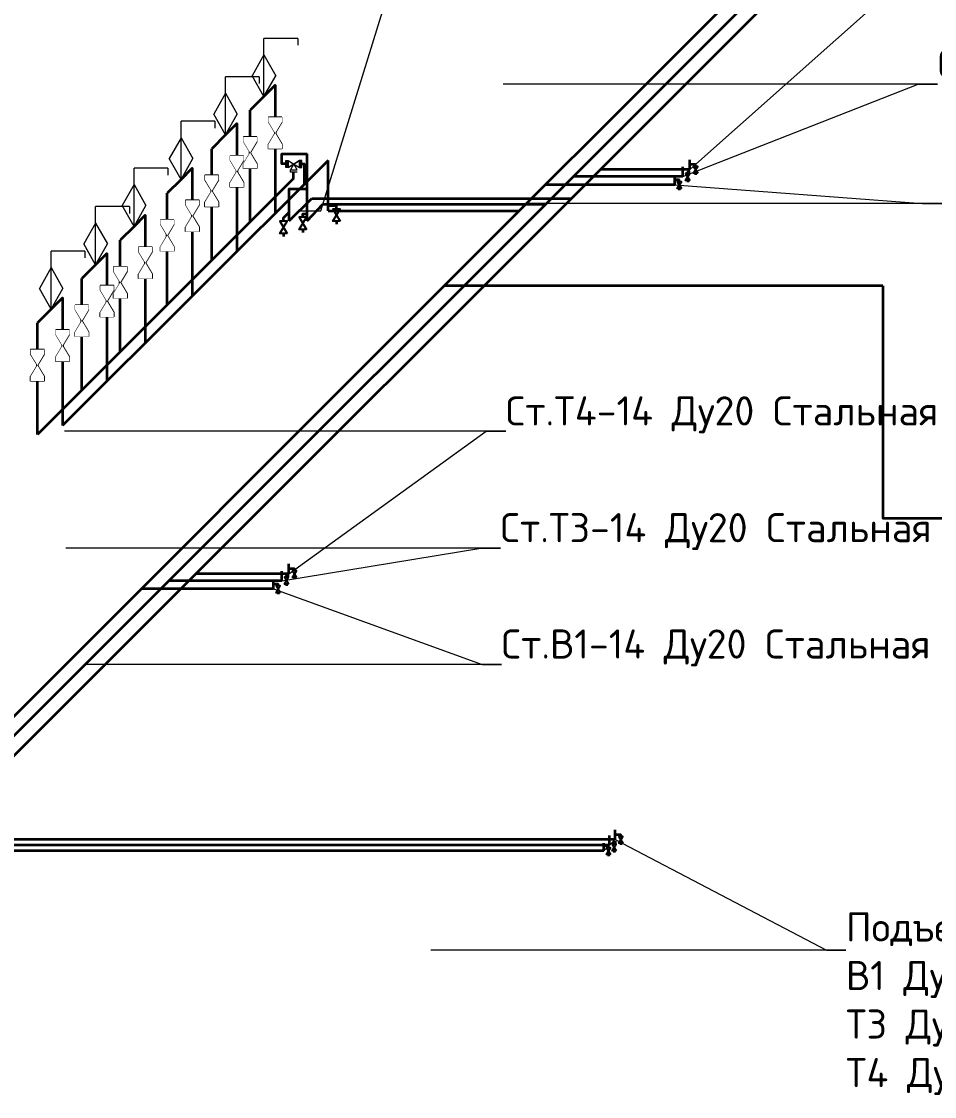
# Model space of a CAD drawing. Header units: millimetres. Extents: x -10178924 to 11692288, y -947381 to 58396.
# Drawn here: x 336239 to 340941, y -541327 to -535788 of the extents above; entities that cross this region are included whole.
import ezdxf
from ezdxf import colors
from ezdxf.entities.mleader import LeaderData, LeaderLine
from ezdxf.math import Vec2, Vec3

# ---------------------------------------------------------------- set-up
doc = ezdxf.new("R2010")
doc.units = ezdxf.units.MM
for name, color, linetype, lineweight in [('!В1', 5, 'Continuous', 35), ('!Т3', 1, 'Continuous', 35), ('!Т4', 30, 'Continuous', 35), ('Oborudowanie', 7, 'Continuous', 13), ('Выноски ВК', 7, 'Continuous', 0)]:
    doc.layers.add(name, color=color, linetype=linetype, lineweight=lineweight)
doc.layers.add('PDF __Т3_15_сталь', color=6, linetype='Continuous')
doc.layers.add('PDF _ВК-Оборуд', color=7, linetype='Continuous')
doc.styles.add('PDF ISOCPEUR', font='isocpeur.ttf')

# ---------------------------------------------------------------- blocks, each defined once
blk = doc.blocks.new('A$Cba312637')
for p, q in [((-111, 9), (-111, 28)), ((-111, 28), (0, 28)), ((0, 9), (-111, 9)), ((-111, -9), (-111, 9)), ((-111, 9), (0, 9)), ((0, 28), (0, 9)), ((0, 9), (0, -9)), ((0, -9), (-111, -9)), ((-56, -102), (-111, -9)), ((-111, -9), (0, -9)), ((0, -9), (-56, -102))]:
    blk.add_line(p, q)
at = {"extrusion": (0, 0, -1)}
for p, q in [((-56, -102), (-111, -195)), ((0, -195), (-56, -102)), ((0, -195), (-111, -195)), ((-111, -195), (-111, -213)), ((-111, -195), (0, -195)), ((0, -213), (-111, -213)), ((-111, -213), (-111, -232)), ((-111, -213), (0, -213)), ((-111, -232), (0, -232)), ((0, -213), (0, -195)), ((0, -232), (0, -213))]:
    blk.add_line(p, q, dxfattribs=at)
at = {"layer": 'Oborudowanie', "color": 7}
for p, q in [((-111, 28), (0, 28)), ((-111, 9), (0, 9)), ((0, 28), (0, -9)), ((0, -9), (-111, -195)), ((-111, -9), (0, -195)), ((0, -9), (-111, -9)), ((0, -195), (-111, -195)), ((0, -213), (-111, -213)), ((-111, -232), (0, -232)), ((0, -232), (0, -195))]:
    blk.add_line(p, q, dxfattribs=at)
blk = doc.blocks.new('_None')
blk = doc.blocks.new('A$C766B7461')
at = {"color": 0, "linetype": 'ByBlock'}
for p, q in [((0, 3), (1, 3)), ((0, 0), (0, 3)), ((0.5, 3), (0.5, 0)), ((6, 3), (1, 0)), ((6, 0), (1, 3)), ((1, 3), (1, 0)), ((7, 3), (6, 3)), ((6, 3), (6, 0)), ((6.5, 0), (6.5, 3)), ((7, 0), (7, 3)), ((1, 0), (0, 0)), ((6, 0), (7, 0))]:
    blk.add_line(p, q, dxfattribs=at)
for points in [[(0, 3), (0.5, 3), (0.5, 0), (0, 0)], [(7, 3), (6.5, 3), (6.5, 0), (7, 0)]]:
    blk.add_wipeout(points, dxfattribs=at)
for points in [[(0.5, 3), (1, 3), (1, 0), (0.5, 0)], [(6.5, 3), (6, 3), (6, 0), (6.5, 0)]]:
    blk.add_wipeout(points, dxfattribs=at)
blk.add_wipeout([(1, 3), (3.5, 1.5), (1, 0)], dxfattribs=at)
blk.add_wipeout([(6, 3), (3.5, 1.5), (6, 0)], dxfattribs=at)
blk = doc.blocks.new('A$C3a3dae78')
at = {"layer": 'Oborudowanie'}
for p, q in [((-300.9, 518), (0, 518)), ((-300.9, 518), (-300.9, 456.3)), ((0, 0), (0, 518)), ((0, 371.5), (-105, 185.8)), ((0, 371.5), (105, 185.8)), ((0, 0), (-105, 185.8)), ((0, 0), (105, 185.8))]:
    blk.add_line(p, q, dxfattribs=at)

msp = doc.modelspace()

# ---------------------------------------------------------------- linework, layer by layer
at = {"layer": '!В1', "lineweight": 35, "ltscale": 100}
for p, q in [((338245.7, -537320.9), (350803.4, -524763.6)), ((339602.9, -536629.4), (338937.3, -536629.4)), ((337817.9, -536764.3), (338802.4, -536764.3)), ((338415.6, -537151.1), (336033.6, -539533)), ((340675, -537151.1), (338415.6, -537151.1)), ((337537.1, -538711.7), (336854.9, -538711.7)), ((339238.3, -540060.4), (335415.7, -540060.4))]:
    msp.add_line(p, q, dxfattribs=at)
for points in [[(337486.8, -536175.2), (337545.1, -536116.9), (337545.1, -536775)], [(337289.2, -536372.8), (337347.5, -536314.5), (337347.5, -536972.6)], [(337817.9, -536744.5), (337817.9, -536503.8)], [(337060, -536602), (337118.3, -536543.7), (337118.3, -537201.8)], [(339602.9, -536629.4), (339602.9, -536589.8)], [(339626.4, -536613.9), (339626.4, -536604.4), (339602.9, -536604.4)], [(339626.4, -536648.7), (339626.4, -536657.1)], [(337860.2, -536754.6), (337860.2, -536737.5), (337817.9, -536737.5)], [(337817.9, -536764.3), (337817.9, -536744.5)], [(336818.1, -536843.9), (336876.3, -536785.7), (336876.3, -537443.7)], [(337860.2, -536817.4), (337860.2, -536832.6)], [(336620.5, -537041.6), (336678.7, -536983.3), (336678.7, -537641.3)], [(340675, -537151.1), (340675, -538347), (341086.1, -538347)], [(336391.3, -537270.8), (336449.5, -537212.5), (336449.5, -537870.5)], [(337537.1, -538711.7), (337537.1, -538672.1)], [(337560.6, -538696.2), (337560.6, -538686.7), (337537.1, -538686.7)], [(337560.6, -538731), (337560.6, -538739.5)], [(339238.3, -540060.4), (339238.3, -540020.8)], [(339261.8, -540044.9), (339261.8, -540035.4), (339238.3, -540035.4)], [(339261.8, -540079.7), (339261.8, -540088.2)]]:
    msp.add_lwpolyline(points, dxfattribs=at)
at = {"layer": '!Т3', "lineweight": 35, "ltscale": 100}
for p, q in [((339645.1, -536587.2), (339079.7, -536587.2)), ((337710.4, -536815.8), (337791.2, -536729.5)), ((337791.2, -536729.5), (338937.4, -536729.4)), ((337579.3, -538669.5), (336997.3, -538669.5)), ((339266.5, -540032.2), (335492.4, -540032.2))]:
    msp.add_line(p, q, dxfattribs=at)
for points in [[(337710.4, -536725.8), (337710.4, -536470.9)], [(339645.1, -536587.2), (339645.1, -536537.2)], [(337710.4, -536815.8), (337710.4, -536725.8)], [(337579.3, -538669.5), (337579.3, -538619.5)], [(339266.5, -540032.2), (339266.5, -539982.2)]]:
    msp.add_lwpolyline(points, dxfattribs=at)
at = {"layer": '!Т4', "lineweight": 35, "ltscale": 100}
for p, q in [((337486.8, -536175.2), (337415.9, -536246.1)), ((337415.7, -536820.2), (337415.9, -536246.1)), ((337289.2, -536372.8), (337218.3, -536443.7)), ((337218.1, -537017.8), (337218.3, -536443.7)), ((339681.4, -536550.8), (339219.5, -536550.9)), ((337060, -536602), (336989.1, -536672.9)), ((336988.9, -537247), (336989.1, -536672.9)), ((337617.9, -536815.8), (337733.8, -536699.9)), ((337733.8, -536699.9), (339070.5, -536699.9)), ((336818.1, -536843.9), (336747.1, -536914.9)), ((336747, -537489), (336747.1, -536914.9)), ((336620.5, -537041.6), (336549.5, -537112.5)), ((336549.4, -537686.6), (336549.5, -537112.5)), ((336391.3, -537270.8), (336320.3, -537341.7)), ((336320.2, -537915.8), (336320.3, -537341.7)), ((337615.6, -538633.2), (337137.2, -538633.2)), ((339295.8, -540002.8), (335567.3, -540002.9))]:
    msp.add_line(p, q, dxfattribs=at)
for points in [[(339681.4, -536550.8), (339681.4, -536500.8)], [(339710.5, -536535.4), (339710.5, -536525.8), (339681.4, -536525.8)], [(339710.5, -536570.2), (339710.5, -536578.6)], [(337638.7, -536597.2), (336320.2, -537915.8)], [(337617.9, -536725.8), (337617.9, -536651.3), (337710.4, -536651.3)], [(337617.9, -536815.8), (337617.9, -536725.8)], [(337588.1, -536817.3), (337588.1, -536800.2), (337617.9, -536770.8)], [(337588.1, -536880.1), (337588.1, -536895.3)], [(337615.6, -538633.2), (337615.6, -538583.2)], [(337644.7, -538617.7), (337644.7, -538608.2), (337615.6, -538608.2)], [(337644.7, -538652.5), (337644.7, -538661)], [(339295.8, -540002.8), (339295.8, -539952.8)], [(339324.9, -539987.3), (339324.9, -539977.8), (339295.8, -539977.8)], [(339324.9, -540022.2), (339324.9, -540030.6)]]:
    msp.add_lwpolyline(points, dxfattribs=at)
at = {"layer": 'Oborudowanie'}
msp.add_line((337658.9, -536558.1), (337623.3, -536558.1), dxfattribs=at)
at = {"layer": 'PDF __Т3_15_сталь', "color": 1, "lineweight": 35}
for points in [[(339669.6, -536572.4), (339669.6, -536562.9), (339682.3, -536562.9)], [(339669.6, -536607.3), (339669.6, -536615.7)], [(337687.6, -536797.2), (337687.6, -536780.1), (337710.4, -536780.1)], [(337687.6, -536860), (337687.6, -536875.2)], [(337603.7, -538651.7), (337603.7, -538642.2), (337616.4, -538642.2)], [(337603.7, -538686.5), (337603.7, -538695)], [(339291, -540026.2), (339291, -540016.7), (339303.6, -540016.7)], [(339291, -540061), (339291, -540069.5)]]:
    msp.add_lwpolyline(points, dxfattribs=at)
at = {"layer": 'PDF _ВК-Оборуд', "lineweight": 25}
for points in [[(339680.2, -536607.3), (339659.1, -536607.3), (339680.2, -536572.4), (339659.1, -536572.4)], [(339721, -536570.2), (339699.9, -536570.2), (339721, -536535.4), (339699.9, -536535.4)], [(339637, -536648.7), (339615.9, -536648.7), (339637, -536613.9), (339615.9, -536613.9)], [(337879.2, -536817.4), (337841.2, -536817.4), (337879.2, -536754.6), (337841.2, -536754.6)], [(337706.6, -536860), (337668.6, -536860), (337706.6, -536797.2), (337668.6, -536797.2)], [(337607.1, -536880.1), (337569, -536880.1), (337607.1, -536817.3), (337569, -536817.3)], [(337655.2, -538652.5), (337634.1, -538652.5), (337655.2, -538617.7), (337634.1, -538617.7)], [(337614.3, -538686.5), (337593.2, -538686.5), (337614.3, -538651.7), (337593.2, -538651.7)], [(337571.2, -538731), (337550.1, -538731), (337571.2, -538696.2), (337550.1, -538696.2)], [(339335.5, -540022.2), (339314.3, -540022.2), (339335.5, -539987.3), (339314.3, -539987.3)], [(339272.4, -540079.7), (339251.2, -540079.7), (339272.4, -540044.9), (339251.2, -540044.9)], [(339301.5, -540061), (339280.4, -540061), (339301.5, -540026.2), (339280.4, -540026.2)]]:
    msp.add_lwpolyline(points, close=True, dxfattribs=at)

# ---------------------------------------------------------------- block references
at = {"layer": 'Oborudowanie', "xscale": -0.5787067401843299, "yscale": 0.5787067401843299, "zscale": 0.5787067401843299}
for p in [(337486.8, -536175.2), (337289.2, -536372.8), (336620.5, -537041.6)]:
    msp.add_blockref('A$C3a3dae78', p, dxfattribs=at)
at = {"layer": 'Oborudowanie', "xscale": 0.3204615879812935, "yscale": 0.3204615879812935, "zscale": 0.3204615879812935, "rotation": 90.00000000000001}
msp.add_blockref('A$Cba312637', (337608.5, -536504.7), dxfattribs=at)

# ---------------------------------------------------------------- leaders
at = {"layer": 'Выноски ВК', "ltscale": 50}
ml = msp.add_multileader_mtext('Standard', dxfattribs=at)
ml.set_content('Ст.Т4-15 Ду20 Стальная', color=256, style='PDF ISOCPEUR')
ml.set_leader_properties(color=256, linetype='ByLayer', lineweight=-1)
ml.set_arrow_properties(name='NONE')
ml.build(insert=Vec2(0, 0))
ml.multileader.update_dxf_attribs({"text_left_attachment_type": 6, "text_right_attachment_type": 6, "dogleg_length": 100, "arrow_head_size": 300})
ctx = ml.context
ctx.base_point, ctx.char_height, ctx.arrow_head_size, ctx.landing_gap_size, ctx.plane_origin = Vec3(340958.4, -535503.7), 150, 300, 0, Vec3(329239.7, -533374.6)
ctx.left_attachment, ctx.right_attachment = 6, 6
notes = []
notes.append((ctx, [(0, (1, 1, 0), (340858.4, -535503.7), (1, 0), 100, [(1, [(339681.4, -536550.8)], 0, [])])]))
ctx.mtext.insert, ctx.mtext.width, ctx.mtext.flow_direction = Vec3(340958.4, -535323.7), 2249.456, 5
ml = msp.add_multileader_mtext('Standard', dxfattribs=at)
ml.set_content('Ст.Т3-15 Ду20 Стальная', color=256, style='PDF ISOCPEUR')
ml.set_leader_properties(color=256, linetype='ByLayer', lineweight=-1)
ml.set_arrow_properties(name='NONE')
ml.build(insert=Vec2(0, 0))
ml.multileader.update_dxf_attribs({"text_left_attachment_type": 6, "text_right_attachment_type": 6, "dogleg_length": 100, "arrow_head_size": 300})
ctx = ml.context
ctx.base_point, ctx.char_height, ctx.arrow_head_size, ctx.landing_gap_size, ctx.plane_origin = Vec3(340956.8, -536110.5), 150, 300, 0, Vec3(329149.7, -534329.2)
ctx.left_attachment, ctx.right_attachment = 6, 6
notes.append((ctx, [(0, (1, 1, 0), (340856.8, -536110.5), (1, 0), 100, [(1, [(339645.1, -536587.2)], 0, [])])]))
ctx.mtext.insert, ctx.mtext.width, ctx.mtext.flow_direction = Vec3(340956.8, -535930.5), 2216.085, 5
ml = msp.add_multileader_mtext('Standard', dxfattribs=at)
ml.set_content('Ст.В1-15 Ду20 Стальная', color=256, style='PDF ISOCPEUR')
ml.set_leader_properties(color=256, linetype='ByLayer', lineweight=-1)
ml.set_arrow_properties(name='NONE')
ml.build(insert=Vec2(0, 0))
ml.multileader.update_dxf_attribs({"text_left_attachment_type": 6, "text_right_attachment_type": 6, "dogleg_length": 100, "arrow_head_size": 300})
ctx = ml.context
ctx.base_point, ctx.char_height, ctx.arrow_head_size, ctx.landing_gap_size, ctx.plane_origin = Vec3(340978.4, -536726.7), 150, 300, 0, Vec3(328148.7, -535091.2)
ctx.left_attachment, ctx.right_attachment = 6, 6
notes.append((ctx, [(0, (1, 1, 0), (340878.4, -536726.7), (1, 0), 100, [(1, [(339602.9, -536629.4)], 0, [])])]))
ctx.mtext.insert, ctx.mtext.width, ctx.mtext.flow_direction = Vec3(340978.4, -536546.7), 2118.478, 5
ml = msp.add_multileader_mtext('Standard', dxfattribs=at)
ml.set_content('Ст.Т4-14 Ду20 Стальная', color=256, style='PDF ISOCPEUR')
ml.set_leader_properties(color=256, linetype='ByLayer', lineweight=-1)
ml.set_arrow_properties(name='NONE')
ml.build(insert=Vec2(0, 0))
ml.multileader.update_dxf_attribs({"text_left_attachment_type": 6, "text_right_attachment_type": 6, "dogleg_length": 100, "arrow_head_size": 300})
ctx = ml.context
ctx.base_point, ctx.char_height, ctx.arrow_head_size, ctx.landing_gap_size, ctx.plane_origin = Vec3(338732.2, -537899.6), 150, 300, 0, Vec3(325189.7, -532222)
ctx.left_attachment, ctx.right_attachment = 6, 6
notes.append((ctx, [(0, (1, 1, 0), (338632.2, -537899.6), (1, 0), 100, [(1, [(337615.6, -538633.2)], 0, [])])]))
ctx.mtext.insert, ctx.mtext.width, ctx.mtext.flow_direction = Vec3(338732.2, -537719.6), 2249.456, 5
ml = msp.add_multileader_mtext('Standard', dxfattribs=at)
ml.set_content('Ст.Т3-14 Ду20 Стальная', color=256, style='PDF ISOCPEUR')
ml.set_leader_properties(color=256, linetype='ByLayer', lineweight=-1)
ml.set_arrow_properties(name='NONE')
ml.build(insert=Vec2(0, 0))
ml.multileader.update_dxf_attribs({"text_left_attachment_type": 6, "text_right_attachment_type": 6, "dogleg_length": 100, "arrow_head_size": 300})
ctx = ml.context
ctx.base_point, ctx.char_height, ctx.arrow_head_size, ctx.landing_gap_size, ctx.plane_origin = Vec3(338705, -538501.1), 150, 300, 0, Vec3(325099.7, -533176.7)
ctx.left_attachment, ctx.right_attachment = 6, 6
notes.append((ctx, [(0, (1, 1, 0), (338605, -538501.1), (1, 0), 100, [(1, [(337579.3, -538669.5)], 0, [])])]))
ctx.mtext.insert, ctx.mtext.width, ctx.mtext.flow_direction = Vec3(338705, -538321.1), 2216.085, 5
ml = msp.add_multileader_mtext('Standard', dxfattribs=at)
ml.set_content('Ст.В1-14 Ду20 Стальная', color=256, style='PDF ISOCPEUR')
ml.set_leader_properties(color=256, linetype='ByLayer', lineweight=-1)
ml.set_arrow_properties(name='NONE')
ml.build(insert=Vec2(0, 0))
ml.multileader.update_dxf_attribs({"text_left_attachment_type": 6, "text_right_attachment_type": 6, "dogleg_length": 100, "arrow_head_size": 300})
ctx = ml.context
ctx.base_point, ctx.char_height, ctx.arrow_head_size, ctx.landing_gap_size, ctx.plane_origin = Vec3(338710.6, -539100.5), 150, 300, 0, Vec3(324098.7, -533938.7)
ctx.left_attachment, ctx.right_attachment = 6, 6
notes.append((ctx, [(0, (1, 1, 0), (338610.6, -539100.5), (1, 0), 100, [(1, [(337537.1, -538711.7)], 0, [])])]))
ctx.mtext.insert, ctx.mtext.width, ctx.mtext.flow_direction = Vec3(338710.6, -538920.5), 2118.478, 5
ml = msp.add_multileader_mtext('Standard', dxfattribs=at)
ml.set_content('Подъем на 1-ый этаж\\PВ1 Ду20\\PТ3 Ду20\\PТ4 Ду20', color=256, style='PDF ISOCPEUR')
ml.set_leader_properties(color=256, linetype='ByLayer', lineweight=-1)
ml.set_arrow_properties(name='NONE')
ml.build(insert=Vec2(0, 0))
ml.multileader.update_dxf_attribs({"text_left_attachment_type": 6, "text_right_attachment_type": 6, "dogleg_length": 100, "arrow_head_size": 300})
ctx = ml.context
ctx.base_point, ctx.char_height, ctx.arrow_head_size, ctx.landing_gap_size, ctx.plane_origin = Vec3(340484.2, -540573.3), 150, 300, 0, Vec3(335971.5, -539585)
ctx.left_attachment, ctx.right_attachment = 6, 6
notes.append((ctx, [(0, (1, 1, 0), (340384.2, -540573.3), (1, 0), 100, [(1, [(339238.3, -540060.4), (339266.5, -540032.2), (339295.8, -540002.8)], 0, [])])]))
ctx.mtext.insert, ctx.mtext.width, ctx.mtext.flow_direction = Vec3(340484.2, -540378.3), 2446.704, 5
for ctx, leaders in notes:
    for number, flags, end, landing, length, lines in leaders:
        leader = LeaderData()
        leader.index, (leader.has_last_leader_line, leader.has_dogleg_vector, leader.attachment_direction) = number, flags
        leader.last_leader_point, leader.dogleg_vector, leader.dogleg_length = Vec3(end), Vec3(landing), length
        for number, points, colour, breaks in lines:
            line = LeaderLine()
            line.index, line.vertices, line.color, line.breaks = number, Vec3.list(points), colors.encode_raw_color(colour), breaks
            leader.lines.append(line)
        ctx.leaders.append(leader)

# ---------------------------------------------------------------- next in the draw order: wipeouts: each hides what was drawn before it
msp.add_wipeout([(337623.3, -536564.1), (337623.3, -536558.1), (337658.9, -536558.1), (337658.9, -536564.1)]).dxf.layer = 'Oborudowanie'

# ---------------------------------------------------------------- next in the draw order: wipeouts: each hides what was drawn before it
msp.add_wipeout([(337623.3, -536558.1), (337623.3, -536552.2), (337658.9, -536552.2), (337658.9, -536558.1)]).dxf.layer = 'Oborudowanie'

# ---------------------------------------------------------------- next in the draw order: wipeouts: each hides what was drawn before it
msp.add_wipeout([(337623.3, -536552.2), (337641.1, -536522.5), (337658.9, -536552.2)]).dxf.layer = 'Oborudowanie'

# ---------------------------------------------------------------- next in the draw order: linework, layer by layer
at = {"layer": '!В1', "lineweight": 35, "ltscale": 100}
for points in [[(337817.9, -536503.8), (336449.5, -537870.5)], [(337682.7, -536522.5), (337694.3, -536522.5), (337694.3, -536627.4)]]:
    msp.add_lwpolyline(points, dxfattribs=at)
at = {"layer": '!Т3', "lineweight": 35, "ltscale": 100}
msp.add_line((341430.8, -534236.1), (336043, -539623.8), dxfattribs=at)
msp.add_lwpolyline([(337599.6, -536522.5), (337579.5, -536522.5), (337579.5, -536470.9), (337710.4, -536470.9)], dxfattribs=at)
at = {"layer": '!Т4', "lineweight": 35, "ltscale": 100}
for p, q in [((341606.5, -534163.9), (336043.7, -539726.7)), ((337638.7, -536597.2), (337638.7, -536564.1))]:
    msp.add_line(p, q, dxfattribs=at)
at = {"layer": 'Oborudowanie'}
msp.add_lwpolyline([(337658.9, -536564.1), (337623.3, -536564.1), (337623.3, -536552.2), (337658.9, -536552.2), (337641.1, -536522.5), (337623.3, -536552.2)], dxfattribs=at)

# ---------------------------------------------------------------- next in the draw order: leaders
at = {"layer": 'Выноски ВК', "ltscale": 50}
ml = msp.add_multileader_mtext('Standard', dxfattribs=at)
ml.set_content('Подъем на 1-ый этаж\\PВ1 Ду20\\PТ3 Ду20\\PТ4 Ду20', color=256, style='PDF ISOCPEUR')
ml.set_leader_properties(color=256, linetype='ByLayer', lineweight=-1)
ml.set_arrow_properties(name='NONE')
ml.build(insert=Vec2(0, 0))
ml.multileader.update_dxf_attribs({"text_left_attachment_type": 6, "text_right_attachment_type": 6, "dogleg_length": 100, "arrow_head_size": 300})
ctx = ml.context
ctx.base_point, ctx.char_height, ctx.arrow_head_size, ctx.landing_gap_size, ctx.plane_origin = Vec3(338887.7, -533498.9), 200, 300, 0, Vec3(325018.2, -529134.4)
ctx.left_attachment, ctx.right_attachment = 6, 6
notes = []
notes.append((ctx, [(0, (1, 1, 0), (338787.7, -533498.9), (1, 0), 100, [(2, [(337669.4, -536764.3), (337720.8, -536764.3), (337780.5, -536764.3)], 0, [])])]))
ctx.mtext.insert, ctx.mtext.width, ctx.mtext.flow_direction = Vec3(338887.7, -533238.9), 2446.704, 5
ml = msp.add_multileader_mtext('Standard', dxfattribs=at)
ml.set_content('Ст.Т4-11 Ду20\\PСтальная', color=256, style='PDF ISOCPEUR')
ml.set_leader_properties(color=256, linetype='ByLayer', lineweight=-1)
ml.set_arrow_properties(name='NONE')
ml.build(insert=Vec2(0, 0))
ml.multileader.update_dxf_attribs({"text_left_attachment_type": 6, "text_right_attachment_type": 6, "dogleg_length": 100, "arrow_head_size": 300})
ctx = ml.context
ctx.base_point, ctx.char_height, ctx.arrow_head_size, ctx.landing_gap_size, ctx.plane_origin = Vec3(335839.7, -533703.8), 200, 300, 0, Vec3(324160.9, -533118)
ctx.left_attachment, ctx.right_attachment = 6, 6
notes.append((ctx, [(0, (1, 1, 0), (335739.7, -533703.8), (1, 0), 100, [(1, [(333792.7, -536980.2)], 0, [])])]))
ctx.mtext.insert, ctx.mtext.width, ctx.mtext.flow_direction = Vec3(335839.7, -533463.8), 2249.456, 5
ml = msp.add_multileader_mtext('Standard', dxfattribs=at)
ml.set_content('Ст.Т3-11 Ду25 Стальная', color=256, style='PDF ISOCPEUR')
ml.set_leader_properties(color=256, linetype='ByLayer', lineweight=-1)
ml.set_arrow_properties(name='NONE')
ml.build(insert=Vec2(0, 0))
ml.multileader.update_dxf_attribs({"text_left_attachment_type": 6, "text_right_attachment_type": 6, "dogleg_length": 100, "arrow_head_size": 300})
ctx = ml.context
ctx.base_point, ctx.char_height, ctx.arrow_head_size, ctx.landing_gap_size, ctx.plane_origin = Vec3(335878, -534411.5), 200, 300, 0, Vec3(324070.9, -534072.7)
ctx.left_attachment, ctx.right_attachment = 6, 6
notes.append((ctx, [(0, (1, 1, 0), (335778, -534411.5), (1, 0), 100, [(1, [(333769.8, -537008.8)], 0, [])])]))
ctx.mtext.insert, ctx.mtext.width, ctx.mtext.flow_direction = Vec3(335878, -534171.5), 2216.085, 5
ml = msp.add_multileader_mtext('Standard', dxfattribs=at)
ml.set_content('Ст.В1-11 Ду25 Стальная', color=256, style='PDF ISOCPEUR')
ml.set_leader_properties(color=256, linetype='ByLayer', lineweight=-1)
ml.set_arrow_properties(name='NONE')
ml.build(insert=Vec2(0, 0))
ml.multileader.update_dxf_attribs({"text_left_attachment_type": 6, "text_right_attachment_type": 6, "dogleg_length": 100, "arrow_head_size": 300})
ctx = ml.context
ctx.base_point, ctx.char_height, ctx.arrow_head_size, ctx.landing_gap_size, ctx.plane_origin = Vec3(335899.7, -535119.3), 200, 300, 0, Vec3(323069.9, -534834.7)
ctx.left_attachment, ctx.right_attachment = 6, 6
notes.append((ctx, [(0, (1, 1, 0), (335799.7, -535119.3), (1, 0), 100, [(1, [(333743.2, -537036.1)], 0, [])])]))
ctx.mtext.insert, ctx.mtext.width, ctx.mtext.flow_direction = Vec3(335899.7, -534879.3), 2118.478, 5
for ctx, leaders in notes:
    for number, flags, end, landing, length, lines in leaders:
        leader = LeaderData()
        leader.index, (leader.has_last_leader_line, leader.has_dogleg_vector, leader.attachment_direction) = number, flags
        leader.last_leader_point, leader.dogleg_vector, leader.dogleg_length = Vec3(end), Vec3(landing), length
        for number, points, colour, breaks in lines:
            line = LeaderLine()
            line.index, line.vertices, line.color, line.breaks = number, Vec3.list(points), colors.encode_raw_color(colour), breaks
            leader.lines.append(line)
        ctx.leaders.append(leader)

# ---------------------------------------------------------------- next in the draw order: block references
at = {"layer": 'Oborudowanie', "xscale": 23.14826960738373, "yscale": 23.14826960738373, "zscale": 23.14826960738373, "rotation": 89.99999999999997}
for p in [(337579.9, -536444.2), (337450.6, -536545), (337253, -536742.7), (337153.1, -536871), (337023.8, -536971.9), (336911.1, -537113), (336781.9, -537213.8), (336584.2, -537411.4), (336484.3, -537539.8), (336355, -537640.6)]:
    msp.add_blockref('A$C766B7461', p, dxfattribs=at)

# ---------------------------------------------------------------- next in the draw order: block references
at = {"layer": 'Oborudowanie', "xscale": -0.5787067401843299, "yscale": 0.5787067401843299, "zscale": 0.5787067401843299}
for p in [(337060, -536602), (336818.1, -536843.9), (336391.3, -537270.8)]:
    msp.add_blockref('A$C3a3dae78', p, dxfattribs=at)
at = {"layer": 'Oborudowanie', "xscale": 23.14826960738373, "yscale": 23.14826960738373, "zscale": 23.14826960738373, "rotation": 89.99999999999997}
for p in [(337382.3, -536641.8), (336713.5, -537310.6)]:
    msp.add_blockref('A$C766B7461', p, dxfattribs=at)

doc.saveas('drawing.dxf')
